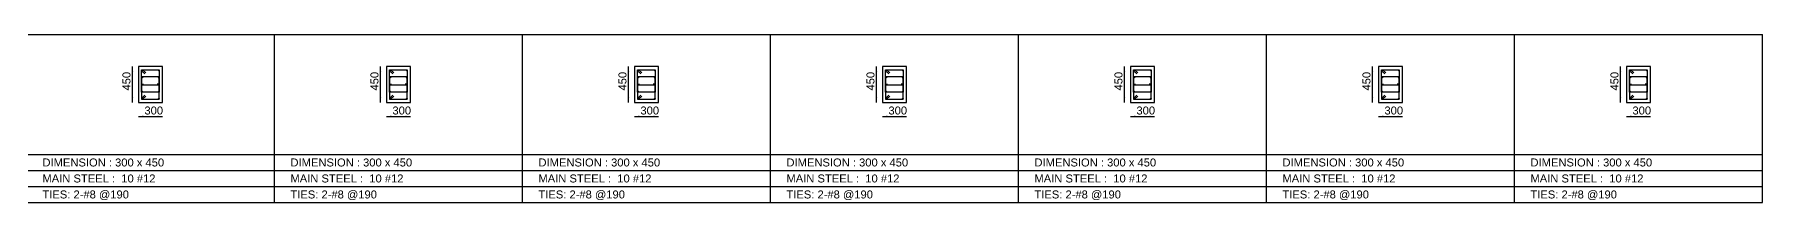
# Model space of a CAD drawing. Extents: x 28 to 264, y -211 to 74.
# Drawn here: x 242.28 to 263.88, y 64.98 to 67.08 of the extents above; entities that cross this region are included whole.
import ezdxf

# ---------------------------------------------------------------- set-up
doc = ezdxf.new("R2010")
doc.units = 0
for name, color, linetype in [('Border', 7, 'CONTINUOUS'), ('ColumnBars', 1, 'CONTINUOUS'), ('ColumnCrossSection', 7, 'CONTINUOUS'), ('Dim_All', 7, 'CONTINUOUS'), ('Dimensions', 7, 'CONTINUOUS'), ('Links', 2, 'CONTINUOUS'), ('MainSteel', 1, 'CONTINUOUS')]:
    doc.layers.add(name, color=color, linetype=linetype)
doc.styles.add('STRUDS_Arial', font='ARIAL.TTF', dxfattribs={"height": 0.04})

msp = doc.modelspace()

# ---------------------------------------------------------------- linework, layer by layer
at = {"layer": 'Border'}
for p, q in [((242.178, 67.08), (245.278, 67.08)), ((245.278, 64.98), (245.278, 67.08)), ((245.278, 64.98), (245.278, 67.08)), ((245.278, 67.08), (248.378, 67.08)), ((248.378, 64.98), (248.378, 67.08)), ((248.378, 64.98), (248.378, 67.08)), ((248.378, 67.08), (251.478, 67.08)), ((251.478, 64.98), (251.478, 67.08)), ((251.478, 64.98), (251.478, 67.08)), ((251.478, 67.08), (254.578, 67.08)), ((254.578, 64.98), (254.578, 67.08)), ((254.578, 64.98), (254.578, 67.08)), ((254.578, 67.08), (257.678, 67.08)), ((257.678, 64.98), (257.678, 67.08)), ((257.678, 64.98), (257.678, 67.08)), ((257.678, 67.08), (260.778, 67.08)), ((260.778, 64.98), (260.778, 67.08)), ((260.778, 64.98), (260.778, 67.08)), ((260.778, 67.08), (263.878, 67.08)), ((263.878, 64.98), (263.878, 67.08)), ((242.178, 65.58), (245.278, 65.58)), ((245.278, 65.58), (248.378, 65.58)), ((248.378, 65.58), (251.478, 65.58)), ((251.478, 65.58), (254.578, 65.58)), ((254.578, 65.58), (257.678, 65.58)), ((257.678, 65.58), (260.778, 65.58)), ((260.778, 65.58), (263.878, 65.58)), ((242.178, 65.38), (245.278, 65.38)), ((245.278, 65.38), (248.378, 65.38)), ((248.378, 65.38), (251.478, 65.38)), ((251.478, 65.38), (254.578, 65.38)), ((254.578, 65.38), (257.678, 65.38)), ((257.678, 65.38), (260.778, 65.38)), ((260.778, 65.38), (263.878, 65.38)), ((242.178, 65.18), (245.278, 65.18)), ((245.278, 65.18), (248.378, 65.18)), ((248.378, 65.18), (251.478, 65.18)), ((251.478, 65.18), (254.578, 65.18)), ((254.578, 65.18), (257.678, 65.18)), ((257.678, 65.18), (260.778, 65.18)), ((260.778, 65.18), (263.878, 65.18)), ((242.178, 64.98), (245.278, 64.98)), ((245.278, 64.98), (248.378, 64.98)), ((248.378, 64.98), (251.478, 64.98)), ((251.478, 64.98), (254.578, 64.98)), ((254.578, 64.98), (257.678, 64.98)), ((257.678, 64.98), (260.778, 64.98)), ((260.778, 64.98), (263.878, 64.98))]:
    msp.add_line(p, q, dxfattribs=at)
at = {"layer": 'ColumnBars'}
for centre in [(243.624, 66.634), (243.624, 66.5445), (243.832, 66.634), (243.832, 66.5445), (246.724, 66.634), (246.724, 66.5445), (246.932, 66.634), (246.932, 66.5445), (249.824, 66.634), (249.824, 66.5445), (250.032, 66.634), (250.032, 66.5445), (252.924, 66.634), (252.924, 66.5445), (253.132, 66.634), (253.132, 66.5445), (256.024, 66.634), (256.024, 66.5445), (256.232, 66.634), (256.232, 66.5445), (259.124, 66.634), (259.124, 66.5445), (259.332, 66.634), (259.332, 66.5445), (262.224, 66.634), (262.224, 66.5445), (262.432, 66.634), (262.432, 66.5445), (243.624, 66.455), (243.624, 66.3655), (243.832, 66.455), (243.832, 66.3655), (246.724, 66.455), (246.724, 66.3655), (246.932, 66.455), (246.932, 66.3655), (249.824, 66.455), (249.824, 66.3655), (250.032, 66.455), (250.032, 66.3655), (252.924, 66.455), (252.924, 66.3655), (253.132, 66.455), (253.132, 66.3655), (256.024, 66.455), (256.024, 66.3655), (256.232, 66.455), (256.232, 66.3655), (259.124, 66.455), (259.124, 66.3655), (259.332, 66.455), (259.332, 66.3655), (262.224, 66.455), (262.224, 66.3655), (262.432, 66.455), (262.432, 66.3655), (243.624, 66.276), (243.832, 66.276), (246.724, 66.276), (246.932, 66.276), (249.824, 66.276), (250.032, 66.276), (252.924, 66.276), (253.132, 66.276), (256.024, 66.276), (256.232, 66.276), (259.124, 66.276), (259.332, 66.276), (262.224, 66.276), (262.432, 66.276)]:
    msp.add_circle(centre, 0.006, dxfattribs=at)
at = {"layer": 'ColumnCrossSection'}
for p, q in [((243.878, 66.68), (243.578, 66.68)), ((243.578, 66.68), (243.578, 66.23)), ((243.878, 66.23), (243.878, 66.68)), ((246.978, 66.68), (246.678, 66.68)), ((246.678, 66.68), (246.678, 66.23)), ((246.978, 66.23), (246.978, 66.68)), ((250.078, 66.68), (249.778, 66.68)), ((249.778, 66.68), (249.778, 66.23)), ((250.078, 66.23), (250.078, 66.68)), ((253.178, 66.68), (252.878, 66.68)), ((252.878, 66.68), (252.878, 66.23)), ((253.178, 66.23), (253.178, 66.68)), ((256.278, 66.68), (255.978, 66.68)), ((255.978, 66.68), (255.978, 66.23)), ((256.278, 66.23), (256.278, 66.68)), ((259.378, 66.68), (259.078, 66.68)), ((259.078, 66.68), (259.078, 66.23)), ((259.378, 66.23), (259.378, 66.68)), ((262.478, 66.68), (262.178, 66.68)), ((262.178, 66.68), (262.178, 66.23)), ((262.478, 66.23), (262.478, 66.68)), ((243.578, 66.23), (243.878, 66.23)), ((246.678, 66.23), (246.978, 66.23)), ((249.778, 66.23), (250.078, 66.23)), ((252.878, 66.23), (253.178, 66.23)), ((255.978, 66.23), (256.278, 66.23)), ((259.078, 66.23), (259.378, 66.23)), ((262.178, 66.23), (262.478, 66.23))]:
    msp.add_line(p, q, dxfattribs=at)
at = {"layer": 'Dim_All'}
for p, q in [((243.503, 66.23), (243.503, 66.68)), ((246.603, 66.23), (246.603, 66.68)), ((249.703, 66.23), (249.703, 66.68)), ((252.803, 66.23), (252.803, 66.68)), ((255.903, 66.23), (255.903, 66.68)), ((259.003, 66.23), (259.003, 66.68)), ((262.103, 66.23), (262.103, 66.68)), ((243.578, 66.055), (243.878, 66.055)), ((246.678, 66.055), (246.978, 66.055)), ((249.778, 66.055), (250.078, 66.055)), ((252.878, 66.055), (253.178, 66.055)), ((255.978, 66.055), (256.278, 66.055)), ((259.078, 66.055), (259.378, 66.055)), ((262.178, 66.055), (262.478, 66.055))]:
    msp.add_line(p, q, dxfattribs=at)
at = {"layer": 'dim_all'}
for points in [[(243.503, 66.68), (243.493, 66.62), (243.503, 66.68), (243.513, 66.62)], [(246.603, 66.68), (246.593, 66.62), (246.603, 66.68), (246.613, 66.62)], [(249.703, 66.68), (249.693, 66.62), (249.703, 66.68), (249.713, 66.62)], [(252.803, 66.68), (252.793, 66.62), (252.803, 66.68), (252.813, 66.62)], [(255.903, 66.68), (255.893, 66.62), (255.903, 66.68), (255.913, 66.62)], [(259.003, 66.68), (258.993, 66.62), (259.003, 66.68), (259.013, 66.62)], [(262.103, 66.68), (262.093, 66.62), (262.103, 66.68), (262.113, 66.62)], [(243.503, 66.23), (243.493, 66.29), (243.503, 66.23), (243.513, 66.29)], [(246.603, 66.23), (246.593, 66.29), (246.603, 66.23), (246.613, 66.29)], [(249.703, 66.23), (249.693, 66.29), (249.703, 66.23), (249.713, 66.29)], [(252.803, 66.23), (252.793, 66.29), (252.803, 66.23), (252.813, 66.29)], [(255.903, 66.23), (255.893, 66.29), (255.903, 66.23), (255.913, 66.29)], [(259.003, 66.23), (258.993, 66.29), (259.003, 66.23), (259.013, 66.29)], [(262.103, 66.23), (262.093, 66.29), (262.103, 66.23), (262.113, 66.29)], [(243.578, 66.055), (243.638, 66.065), (243.578, 66.055), (243.638, 66.045)], [(243.878, 66.055), (243.818, 66.065), (243.878, 66.055), (243.818, 66.045)], [(246.678, 66.055), (246.738, 66.065), (246.678, 66.055), (246.738, 66.045)], [(246.978, 66.055), (246.918, 66.065), (246.978, 66.055), (246.918, 66.045)], [(249.778, 66.055), (249.838, 66.065), (249.778, 66.055), (249.838, 66.045)], [(250.078, 66.055), (250.018, 66.065), (250.078, 66.055), (250.018, 66.045)], [(252.878, 66.055), (252.938, 66.065), (252.878, 66.055), (252.938, 66.045)], [(253.178, 66.055), (253.118, 66.065), (253.178, 66.055), (253.118, 66.045)], [(255.978, 66.055), (256.038, 66.065), (255.978, 66.055), (256.038, 66.045)], [(256.278, 66.055), (256.218, 66.065), (256.278, 66.055), (256.218, 66.045)], [(259.078, 66.055), (259.138, 66.065), (259.078, 66.055), (259.138, 66.045)], [(259.378, 66.055), (259.318, 66.065), (259.378, 66.055), (259.318, 66.045)], [(262.178, 66.055), (262.238, 66.065), (262.178, 66.055), (262.238, 66.045)], [(262.478, 66.055), (262.418, 66.065), (262.478, 66.055), (262.418, 66.045)]]:
    msp.add_solid(points, dxfattribs=at)
at = {"layer": 'Links'}
for p, q in [((243.618, 66.64), (243.838, 66.64)), ((243.618, 66.3595), (243.618, 66.64)), ((243.618, 66.628), (243.658, 66.588)), ((243.838, 66.5505), (243.618, 66.5505)), ((243.618, 66.5505), (243.618, 66.27)), ((243.63, 66.64), (243.67, 66.6)), ((243.838, 66.64), (243.838, 66.3595)), ((243.838, 66.27), (243.838, 66.5505)), ((246.718, 66.64), (246.938, 66.64)), ((246.718, 66.3595), (246.718, 66.64)), ((246.718, 66.628), (246.758, 66.588)), ((246.938, 66.5505), (246.718, 66.5505)), ((246.718, 66.5505), (246.718, 66.27)), ((246.73, 66.64), (246.77, 66.6)), ((246.938, 66.64), (246.938, 66.3595)), ((246.938, 66.27), (246.938, 66.5505)), ((249.818, 66.64), (250.038, 66.64)), ((249.818, 66.3595), (249.818, 66.64)), ((249.818, 66.628), (249.858, 66.588)), ((250.038, 66.5505), (249.818, 66.5505)), ((249.818, 66.5505), (249.818, 66.27)), ((249.83, 66.64), (249.87, 66.6)), ((250.038, 66.64), (250.038, 66.3595)), ((250.038, 66.27), (250.038, 66.5505)), ((252.918, 66.64), (253.138, 66.64)), ((252.918, 66.3595), (252.918, 66.64)), ((252.918, 66.628), (252.958, 66.588)), ((253.138, 66.5505), (252.918, 66.5505)), ((252.918, 66.5505), (252.918, 66.27)), ((252.93, 66.64), (252.97, 66.6)), ((253.138, 66.64), (253.138, 66.3595)), ((253.138, 66.27), (253.138, 66.5505)), ((256.018, 66.64), (256.238, 66.64)), ((256.018, 66.3595), (256.018, 66.64)), ((256.018, 66.628), (256.058, 66.588)), ((256.238, 66.5505), (256.018, 66.5505)), ((256.018, 66.5505), (256.018, 66.27)), ((256.03, 66.64), (256.07, 66.6)), ((256.238, 66.64), (256.238, 66.3595)), ((256.238, 66.27), (256.238, 66.5505)), ((259.118, 66.64), (259.338, 66.64)), ((259.118, 66.3595), (259.118, 66.64)), ((259.118, 66.628), (259.158, 66.588)), ((259.338, 66.5505), (259.118, 66.5505)), ((259.118, 66.5505), (259.118, 66.27)), ((259.13, 66.64), (259.17, 66.6)), ((259.338, 66.64), (259.338, 66.3595)), ((259.338, 66.27), (259.338, 66.5505)), ((262.218, 66.64), (262.438, 66.64)), ((262.218, 66.3595), (262.218, 66.64)), ((262.218, 66.628), (262.258, 66.588)), ((262.438, 66.5505), (262.218, 66.5505)), ((262.218, 66.5505), (262.218, 66.27)), ((262.23, 66.64), (262.27, 66.6)), ((262.438, 66.64), (262.438, 66.3595)), ((262.438, 66.27), (262.438, 66.5505)), ((243.618, 66.461), (243.643, 66.461)), ((243.618, 66.449), (243.838, 66.449)), ((243.838, 66.3595), (243.618, 66.3595)), ((243.618, 66.282), (243.658, 66.322)), ((243.63, 66.27), (243.67, 66.31)), ((243.838, 66.461), (243.813, 66.461)), ((246.718, 66.461), (246.743, 66.461)), ((246.718, 66.449), (246.938, 66.449)), ((246.938, 66.3595), (246.718, 66.3595)), ((246.718, 66.282), (246.758, 66.322)), ((246.73, 66.27), (246.77, 66.31)), ((246.938, 66.461), (246.913, 66.461)), ((249.818, 66.461), (249.843, 66.461)), ((249.818, 66.449), (250.038, 66.449)), ((250.038, 66.3595), (249.818, 66.3595)), ((249.818, 66.282), (249.858, 66.322)), ((249.83, 66.27), (249.87, 66.31)), ((250.038, 66.461), (250.013, 66.461)), ((252.918, 66.461), (252.943, 66.461)), ((252.918, 66.449), (253.138, 66.449)), ((253.138, 66.3595), (252.918, 66.3595)), ((252.918, 66.282), (252.958, 66.322)), ((252.93, 66.27), (252.97, 66.31)), ((253.138, 66.461), (253.113, 66.461)), ((256.018, 66.461), (256.043, 66.461)), ((256.018, 66.449), (256.238, 66.449)), ((256.238, 66.3595), (256.018, 66.3595)), ((256.018, 66.282), (256.058, 66.322)), ((256.03, 66.27), (256.07, 66.31)), ((256.238, 66.461), (256.213, 66.461)), ((259.118, 66.461), (259.143, 66.461)), ((259.118, 66.449), (259.338, 66.449)), ((259.338, 66.3595), (259.118, 66.3595)), ((259.118, 66.282), (259.158, 66.322)), ((259.13, 66.27), (259.17, 66.31)), ((259.338, 66.461), (259.313, 66.461)), ((262.218, 66.461), (262.243, 66.461)), ((262.218, 66.449), (262.438, 66.449)), ((262.438, 66.3595), (262.218, 66.3595)), ((262.218, 66.282), (262.258, 66.322)), ((262.23, 66.27), (262.27, 66.31)), ((262.438, 66.461), (262.413, 66.461)), ((243.618, 66.27), (243.838, 66.27)), ((246.718, 66.27), (246.938, 66.27)), ((249.818, 66.27), (250.038, 66.27)), ((252.918, 66.27), (253.138, 66.27)), ((256.018, 66.27), (256.238, 66.27)), ((259.118, 66.27), (259.338, 66.27)), ((262.218, 66.27), (262.438, 66.27))]:
    msp.add_line(p, q, dxfattribs=at)

# ---------------------------------------------------------------- texts
at = {"layer": 'Dimensions', "style": 'STRUDS_Arial'}
for p in [(243.478, 66.38), (246.578, 66.38), (249.678, 66.38), (252.778, 66.38), (255.878, 66.38), (258.978, 66.38), (262.078, 66.38)]:
    msp.add_text('450', height=0.1, rotation=90, dxfattribs=at).set_placement(p)
for s, p in [('300', (243.653, 66.08)), ('300', (246.753, 66.08)), ('300', (249.853, 66.08)), ('300', (252.953, 66.08)), ('300', (256.053, 66.08)), ('300', (259.153, 66.08)), ('300', (262.253, 66.08)), ('DIMENSION : 300 x 450', (242.378, 65.43)), ('DIMENSION : 300 x 450', (245.478, 65.43)), ('DIMENSION : 300 x 450', (248.578, 65.43)), ('DIMENSION : 300 x 450', (251.678, 65.43)), ('DIMENSION : 300 x 450', (254.778, 65.43)), ('DIMENSION : 300 x 450', (257.878, 65.43)), ('DIMENSION : 300 x 450', (260.978, 65.43))]:
    msp.add_text(s, height=0.1, dxfattribs=at).set_placement(p)
at = {"layer": 'Links', "style": 'STRUDS_Arial'}
for p in [(242.378, 65.03), (245.478, 65.03), (248.578, 65.03), (251.678, 65.03), (254.778, 65.03), (257.878, 65.03), (260.978, 65.03)]:
    msp.add_text('TIES: 2-#8 @190', height=0.1, dxfattribs=at).set_placement(p)
at = {"layer": 'MainSteel', "style": 'STRUDS_Arial'}
for p in [(242.378, 65.23), (245.478, 65.23), (248.578, 65.23), (251.678, 65.23), (254.778, 65.23), (257.878, 65.23), (260.978, 65.23)]:
    msp.add_text('MAIN STEEL :  10 #12', height=0.1, dxfattribs=at).set_placement(p)

doc.saveas('drawing.dxf')
